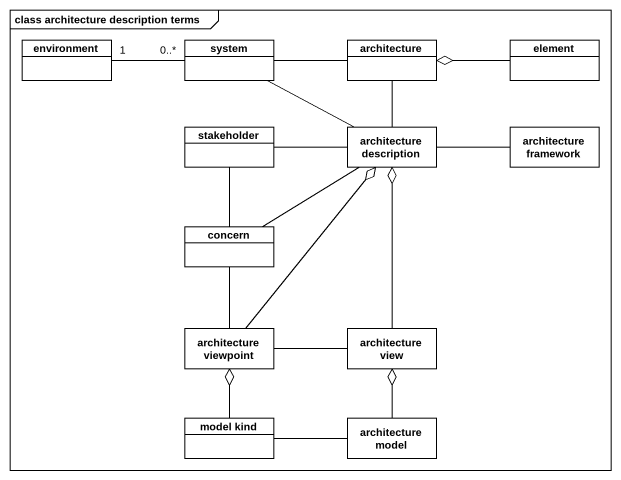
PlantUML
@startuml
mainframe class architecture description terms
hide circle
hide empty members
class environment
class system
class architecture
class element
class stakeholder
class "architecture description" as architecture_description
class "architecture framework" as architecture_framework
class concern
class "architecture viewpoint" as architecture_viewpoint
class "architecture view" as architecture_view
class "model kind" as model_kind
class "architecture model" as architecture_model
system "0..*" -left- "1" environment
system -right- architecture
system -right- architecture_description
element -left-o architecture
stakeholder -right- architecture_description
stakeholder -- concern
architecture_description -up- architecture
architecture_framework -left- architecture_description
concern -up- architecture_description
architecture_viewpoint -up-o architecture_description
architecture_viewpoint -up- concern
architecture_viewpoint -right- architecture_view
architecture_view -up-o architecture_description
model_kind -up-o architecture_viewpoint
model_kind -right- architecture_model
architecture_model -up-o architecture_view
@enduml
